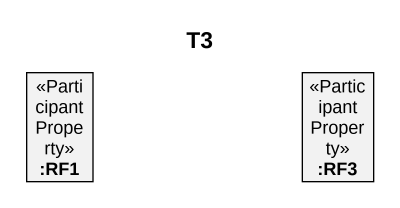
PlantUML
@startuml
title T3
rectangle ":RF1" as RF1 <<ParticipantProperty>>
rectangle ":RF3" as RF3 <<ParticipantProperty>>
@enduml
